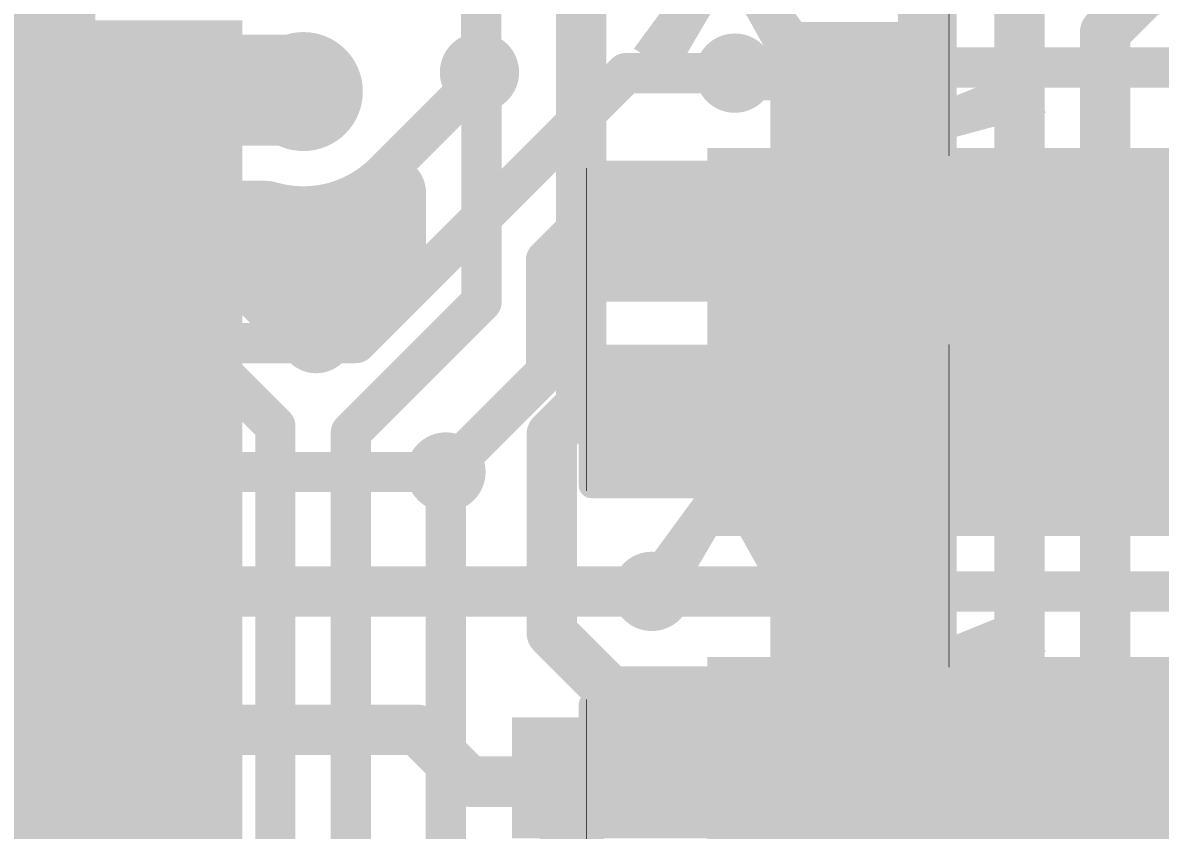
# Model space of a CAD drawing. Header units: millimetres. Extents: x -0.27 to 3.22, y -0.27 to 1.91.
# Drawn here: x 1.0421 to 1.2679, y 0.5086 to 0.6689 of the extents above; entities that cross this region are included whole.
import ezdxf

# ---------------------------------------------------------------- set-up
doc = ezdxf.new("R2010")
doc.units = ezdxf.units.MM
doc.header["$MEASUREMENT"] = 0
for name, color, linetype in [('BottomLayer', 5, 'Continuous'), ('BottomOverlay', 54, 'Continuous'), ('BottomPaste', 16, 'Continuous'), ('BottomSolder', 6, 'Continuous'), ('TopLayer', 1, 'Continuous'), ('TopOverlay', 2, 'Continuous'), ('TopPaste', 8, 'Continuous'), ('TopSolder', 216, 'Continuous'), ('ViaHoleLayer', 16, 'Continuous')]:
    doc.layers.add(name, color=color, linetype=linetype)
doc.styles.add('Arial', font='', dxfattribs={"height": 0.2})
doc.styles.get('Arial').set_extended_font_data('Arial')

# ---------------------------------------------------------------- blocks, each defined once
blk = doc.blocks.new('24_TSSOP_17')
at = {"layer": 'TopLayer'}
for points in [[(0.08465, 0.07283), (0.1437, 0.07283), (0.1437, 0.05512), (0.08465, 0.05512)], [(0.08465, 0.04724), (0.1437, 0.04724), (0.1437, 0.02953), (0.08465, 0.02953)], [(0.08465, 0.02165), (0.1437, 0.02165), (0.1437, 0.00394), (0.08465, 0.00394)], [(0.08465, -0.00394), (0.1437, -0.00394), (0.1437, -0.02165), (0.08465, -0.02165)], [(0.08465, -0.02953), (0.1437, -0.02953), (0.1437, -0.04724), (0.08465, -0.04724)], [(0.08465, -0.05512), (0.1437, -0.05512), (0.1437, -0.07283), (0.08465, -0.07283)], [(0.08465, -0.08071), (0.1437, -0.08071), (0.1437, -0.09843), (0.08465, -0.09843)]]:
    blk.add_hatch(color=1, dxfattribs=at).paths.add_polyline_path(points)
at = {"layer": 'TopPaste'}
for points in [[(0.08465, 0.07283), (0.1437, 0.07283), (0.1437, 0.05512), (0.08465, 0.05512)], [(0.08465, 0.04724), (0.1437, 0.04724), (0.1437, 0.02953), (0.08465, 0.02953)], [(0.08465, 0.02165), (0.1437, 0.02165), (0.1437, 0.00394), (0.08465, 0.00394)], [(0.08465, -0.00394), (0.1437, -0.00394), (0.1437, -0.02165), (0.08465, -0.02165)], [(0.08465, -0.02953), (0.1437, -0.02953), (0.1437, -0.04724), (0.08465, -0.04724)], [(0.08465, -0.05512), (0.1437, -0.05512), (0.1437, -0.07283), (0.08465, -0.07283)], [(0.08465, -0.08071), (0.1437, -0.08071), (0.1437, -0.09843), (0.08465, -0.09843)]]:
    blk.add_hatch(color=8, dxfattribs=at).paths.add_polyline_path(points)
at = {"layer": 'TopSolder'}
for points in [[(0.08065, 0.07683), (0.1477, 0.07683), (0.1477, 0.05112), (0.08065, 0.05112)], [(0.08065, 0.05124), (0.1477, 0.05124), (0.1477, 0.02553), (0.08065, 0.02553)], [(0.08065, 0.02565), (0.1477, 0.02565), (0.1477, -0.00006), (0.08065, -0.00006)], [(0.08065, 0.00006), (0.1477, 0.00006), (0.1477, -0.02565), (0.08065, -0.02565)], [(0.08065, -0.02553), (0.1477, -0.02553), (0.1477, -0.05124), (0.08065, -0.05124)], [(0.08065, -0.05112), (0.1477, -0.05112), (0.1477, -0.07683), (0.08065, -0.07683)], [(0.08065, -0.07671), (0.1477, -0.07671), (0.1477, -0.10243), (0.08065, -0.10243)]]:
    blk.add_hatch(color=216, dxfattribs=at).paths.add_polyline_path(points)
blk = doc.blocks.new('R__0402_83')
at = {"layer": 'TopLayer'}
for points in [[(-0.0275, -0.0125), (-0.0275, 0.0125), (-0.0095, 0.0125), (-0.0095, -0.0125)], [(0.0095, -0.0125), (0.0095, 0.0125), (0.0275, 0.0125), (0.0275, -0.0125)]]:
    blk.add_hatch(color=1, dxfattribs=at).paths.add_polyline_path(points)
at = {"layer": 'TopPaste'}
for points in [[(-0.0275, -0.0125), (-0.0275, 0.0125), (-0.0095, 0.0125), (-0.0095, -0.0125)], [(0.0095, -0.0125), (0.0095, 0.0125), (0.0275, 0.0125), (0.0275, -0.0125)]]:
    blk.add_hatch(color=8, dxfattribs=at).paths.add_polyline_path(points)
at = {"layer": 'TopSolder'}
for points in [[(-0.0315, -0.0165), (-0.0315, 0.0165), (-0.0055, 0.0165), (-0.0055, -0.0165)], [(0.0055, -0.0165), (0.0055, 0.0165), (0.0315, 0.0165), (0.0315, -0.0165)]]:
    blk.add_hatch(color=216, dxfattribs=at).paths.add_polyline_path(points)
at = {"layer": 'TopOverlay'}
for points, const_width in [([(-0.031, 0.016), (0.031, 0.016)], 0.005), ([(-0.031, 0.016), (-0.031, -0.016)], 0.005), ([(0.031, 0.016), (0.031, -0.016)], 0.005), ([(-0.031, -0.016), (0.031, -0.016)], 0.005), ([(-0.032, -0.017), (0.032, -0.017)], 0.000127)]:
    blk.add_lwpolyline(points, dxfattribs=dict(at, const_width=const_width))
for points, const_width in [([(-0.03225, 0.016, 1), (-0.02975, 0.016, 1)], 0.0025), ([(-0.03225, 0.016, 1), (-0.02975, 0.016, 1)], 0.0025), ([(0.02975, 0.016, 1), (0.03225, 0.016, 1)], 0.0025), ([(0.02975, 0.016, 1), (0.03225, 0.016, 1)], 0.0025), ([(-0.03225, -0.016, 1), (-0.02975, -0.016, 1)], 0.0025), ([(-0.03225, -0.016, 1), (-0.02975, -0.016, 1)], 0.0025), ([(0.02975, -0.016, 1), (0.03225, -0.016, 1)], 0.0025), ([(0.02975, -0.016, 1), (0.03225, -0.016, 1)], 0.0025), ([(-0.03203, -0.017, 1), (-0.03197, -0.017, 1)], 0.0000635), ([(0.03197, -0.017, 1), (0.03203, -0.017, 1)], 0.0000635)]:
    blk.add_lwpolyline(points, format="xyb", close=True, dxfattribs=dict(at, const_width=const_width))
blk = doc.blocks.new('R__0402_84')
at = {"layer": 'TopLayer'}
for points in [[(-0.0275, -0.0125), (-0.0275, 0.0125), (-0.0095, 0.0125), (-0.0095, -0.0125)], [(0.0095, -0.0125), (0.0095, 0.0125), (0.0275, 0.0125), (0.0275, -0.0125)]]:
    blk.add_hatch(color=1, dxfattribs=at).paths.add_polyline_path(points)
at = {"layer": 'TopPaste'}
for points in [[(-0.0275, -0.0125), (-0.0275, 0.0125), (-0.0095, 0.0125), (-0.0095, -0.0125)], [(0.0095, -0.0125), (0.0095, 0.0125), (0.0275, 0.0125), (0.0275, -0.0125)]]:
    blk.add_hatch(color=8, dxfattribs=at).paths.add_polyline_path(points)
at = {"layer": 'TopSolder'}
for points in [[(-0.0315, -0.0165), (-0.0315, 0.0165), (-0.0055, 0.0165), (-0.0055, -0.0165)], [(0.0055, -0.0165), (0.0055, 0.0165), (0.0315, 0.0165), (0.0315, -0.0165)]]:
    blk.add_hatch(color=216, dxfattribs=at).paths.add_polyline_path(points)
at = {"layer": 'TopOverlay'}
for points, const_width in [([(0.031, 0.016), (-0.031, 0.016)], 0.005), ([(-0.031, -0.016), (-0.031, 0.016)], 0.005), ([(0.031, -0.016), (0.031, 0.016)], 0.005), ([(0.031, -0.016), (-0.031, -0.016)], 0.005), ([(0.032, -0.017), (-0.032, -0.017)], 0.000127)]:
    blk.add_lwpolyline(points, dxfattribs=dict(at, const_width=const_width))
for points, const_width in [([(-0.03225, 0.016, 1), (-0.02975, 0.016, 1)], 0.0025), ([(-0.03225, 0.016, 1), (-0.02975, 0.016, 1)], 0.0025), ([(0.02975, 0.016, 1), (0.03225, 0.016, 1)], 0.0025), ([(0.02975, 0.016, 1), (0.03225, 0.016, 1)], 0.0025), ([(-0.03225, -0.016, 1), (-0.02975, -0.016, 1)], 0.0025), ([(-0.03225, -0.016, 1), (-0.02975, -0.016, 1)], 0.0025), ([(0.02975, -0.016, 1), (0.03225, -0.016, 1)], 0.0025), ([(0.02975, -0.016, 1), (0.03225, -0.016, 1)], 0.0025), ([(-0.03203, -0.017, 1), (-0.03197, -0.017, 1)], 0.0000635), ([(0.03197, -0.017, 1), (0.03203, -0.017, 1)], 0.0000635)]:
    blk.add_lwpolyline(points, format="xyb", close=True, dxfattribs=dict(at, const_width=const_width))
blk = doc.blocks.new('R__0402_85')
at = {"layer": 'TopLayer'}
for points in [[(-0.0275, -0.0125), (-0.0275, 0.0125), (-0.0095, 0.0125), (-0.0095, -0.0125)], [(0.0095, -0.0125), (0.0095, 0.0125), (0.0275, 0.0125), (0.0275, -0.0125)]]:
    blk.add_hatch(color=1, dxfattribs=at).paths.add_polyline_path(points)
at = {"layer": 'TopPaste'}
for points in [[(-0.0275, -0.0125), (-0.0275, 0.0125), (-0.0095, 0.0125), (-0.0095, -0.0125)], [(0.0095, -0.0125), (0.0095, 0.0125), (0.0275, 0.0125), (0.0275, -0.0125)]]:
    blk.add_hatch(color=8, dxfattribs=at).paths.add_polyline_path(points)
at = {"layer": 'TopSolder'}
for points in [[(-0.0315, -0.0165), (-0.0315, 0.0165), (-0.0055, 0.0165), (-0.0055, -0.0165)], [(0.0055, -0.0165), (0.0055, 0.0165), (0.0315, 0.0165), (0.0315, -0.0165)]]:
    blk.add_hatch(color=216, dxfattribs=at).paths.add_polyline_path(points)
at = {"layer": 'TopOverlay'}
for points, const_width in [([(-0.031, 0.016), (0.031, 0.016)], 0.005), ([(-0.031, 0.016), (-0.031, -0.016)], 0.005), ([(0.031, 0.016), (0.031, -0.016)], 0.005), ([(-0.031, -0.016), (0.031, -0.016)], 0.005), ([(-0.032, -0.017), (0.032, -0.017)], 0.000127)]:
    blk.add_lwpolyline(points, dxfattribs=dict(at, const_width=const_width))
for points, const_width in [([(-0.03225, 0.016, 1), (-0.02975, 0.016, 1)], 0.0025), ([(-0.03225, 0.016, 1), (-0.02975, 0.016, 1)], 0.0025), ([(0.02975, 0.016, 1), (0.03225, 0.016, 1)], 0.0025), ([(0.02975, 0.016, 1), (0.03225, 0.016, 1)], 0.0025), ([(-0.03225, -0.016, 1), (-0.02975, -0.016, 1)], 0.0025), ([(-0.03225, -0.016, 1), (-0.02975, -0.016, 1)], 0.0025), ([(0.02975, -0.016, 1), (0.03225, -0.016, 1)], 0.0025), ([(0.02975, -0.016, 1), (0.03225, -0.016, 1)], 0.0025), ([(-0.03203, -0.017, 1), (-0.03197, -0.017, 1)], 0.0000635), ([(0.03197, -0.017, 1), (0.03203, -0.017, 1)], 0.0000635)]:
    blk.add_lwpolyline(points, format="xyb", close=True, dxfattribs=dict(at, const_width=const_width))
blk = doc.blocks.new('R__0402_86')
at = {"layer": 'TopLayer'}
for points in [[(-0.0275, -0.0125), (-0.0275, 0.0125), (-0.0095, 0.0125), (-0.0095, -0.0125)], [(0.0095, -0.0125), (0.0095, 0.0125), (0.0275, 0.0125), (0.0275, -0.0125)]]:
    blk.add_hatch(color=1, dxfattribs=at).paths.add_polyline_path(points)
at = {"layer": 'TopPaste'}
for points in [[(-0.0275, -0.0125), (-0.0275, 0.0125), (-0.0095, 0.0125), (-0.0095, -0.0125)], [(0.0095, -0.0125), (0.0095, 0.0125), (0.0275, 0.0125), (0.0275, -0.0125)]]:
    blk.add_hatch(color=8, dxfattribs=at).paths.add_polyline_path(points)
at = {"layer": 'TopSolder'}
for points in [[(-0.0315, -0.0165), (-0.0315, 0.0165), (-0.0055, 0.0165), (-0.0055, -0.0165)], [(0.0055, -0.0165), (0.0055, 0.0165), (0.0315, 0.0165), (0.0315, -0.0165)]]:
    blk.add_hatch(color=216, dxfattribs=at).paths.add_polyline_path(points)
at = {"layer": 'TopOverlay'}
for points, const_width in [([(0.031, 0.016), (-0.031, 0.016)], 0.005), ([(-0.031, -0.016), (-0.031, 0.016)], 0.005), ([(0.031, -0.016), (0.031, 0.016)], 0.005), ([(0.031, -0.016), (-0.031, -0.016)], 0.005), ([(0.032, -0.017), (-0.032, -0.017)], 0.000127)]:
    blk.add_lwpolyline(points, dxfattribs=dict(at, const_width=const_width))
for points, const_width in [([(-0.03225, 0.016, 1), (-0.02975, 0.016, 1)], 0.0025), ([(-0.03225, 0.016, 1), (-0.02975, 0.016, 1)], 0.0025), ([(0.02975, 0.016, 1), (0.03225, 0.016, 1)], 0.0025), ([(0.02975, 0.016, 1), (0.03225, 0.016, 1)], 0.0025), ([(-0.03225, -0.016, 1), (-0.02975, -0.016, 1)], 0.0025), ([(-0.03225, -0.016, 1), (-0.02975, -0.016, 1)], 0.0025), ([(0.02975, -0.016, 1), (0.03225, -0.016, 1)], 0.0025), ([(0.02975, -0.016, 1), (0.03225, -0.016, 1)], 0.0025), ([(-0.03203, -0.017, 1), (-0.03197, -0.017, 1)], 0.0000635), ([(0.03197, -0.017, 1), (0.03203, -0.017, 1)], 0.0000635)]:
    blk.add_lwpolyline(points, format="xyb", close=True, dxfattribs=dict(at, const_width=const_width))
blk = doc.blocks.new('R__0603_B_141')
at = {"layer": 'BottomLayer'}
for points in [[(-0.045, -0.0175), (-0.045, 0.0175), (-0.015, 0.0175), (-0.015, -0.0175)], [(0.015, -0.0175), (0.015, 0.0175), (0.045, 0.0175), (0.045, -0.0175)]]:
    blk.add_hatch(color=5, dxfattribs=at).paths.add_polyline_path(points)
at = {"layer": 'BottomPaste'}
for points in [[(-0.045, -0.0175), (-0.045, 0.0175), (-0.015, 0.0175), (-0.015, -0.0175)], [(0.015, -0.0175), (0.015, 0.0175), (0.045, 0.0175), (0.045, -0.0175)]]:
    blk.add_hatch(color=16, dxfattribs=at).paths.add_polyline_path(points)
at = {"layer": 'BottomSolder'}
for points in [[(-0.049, -0.0215), (-0.049, 0.0215), (-0.011, 0.0215), (-0.011, -0.0215)], [(0.011, -0.0215), (0.011, 0.0215), (0.049, 0.0215), (0.049, -0.0215)]]:
    blk.add_hatch(color=6, dxfattribs=at).paths.add_polyline_path(points)
at = {"layer": 'BottomOverlay', "const_width": 0.005}
for points in [[(-0.049, 0.021), (0.049, 0.021)], [(-0.049, 0.021), (-0.049, -0.021)], [(0.049, 0.021), (0.049, -0.021)], [(-0.049, -0.021), (0.049, -0.021)]]:
    blk.add_lwpolyline(points, dxfattribs=at)
at = {"layer": 'BottomOverlay', "const_width": 0.0025}
for points in [[(-0.05025, 0.021, 1), (-0.04775, 0.021, 1)], [(-0.05025, 0.021, 1), (-0.04775, 0.021, 1)], [(0.04775, 0.021, 1), (0.05025, 0.021, 1)], [(0.04775, 0.021, 1), (0.05025, 0.021, 1)], [(-0.05025, -0.021, 1), (-0.04775, -0.021, 1)], [(-0.05025, -0.021, 1), (-0.04775, -0.021, 1)], [(0.04775, -0.021, 1), (0.05025, -0.021, 1)], [(0.04775, -0.021, 1), (0.05025, -0.021, 1)]]:
    blk.add_lwpolyline(points, format="xyb", close=True, dxfattribs=at)

msp = doc.modelspace()

# ---------------------------------------------------------------- hatches: boundary and pattern name
at = {"layer": 'BottomLayer'}
h = msp.add_hatch(color=5, dxfattribs=at)
edge = h.paths.add_edge_path()
edge.add_arc((1.09782, 0.65521), 0.01181, 0, 360)
h = msp.add_hatch(color=5, dxfattribs=at)
edge = h.paths.add_edge_path()
edge.add_arc((1.13278, 0.65902), 0.00787, 0, 360)
h = msp.add_hatch(color=5, dxfattribs=at)
edge = h.paths.add_edge_path()
edge.add_arc((1.18348, 0.65887), 0.00787, 0, 360)
for points in [[(1.178, 0.567), (1.353, 0.567), (1.353, 0.644), (1.178, 0.644)], [(1.178, 0.472), (1.353, 0.472), (1.353, 0.543), (1.178, 0.543)]]:
    msp.add_hatch(color=5, dxfattribs=at).paths.add_polyline_path(points)
h = msp.add_hatch(color=5, dxfattribs=at)
edge = h.paths.add_edge_path()
edge.add_arc((1.189, 0.591), 0.01181, 0, 360)
h = msp.add_hatch(color=5, dxfattribs=at)
edge = h.paths.add_edge_path()
edge.add_arc((1.12613, 0.5797), 0.00787, 0, 360)
h = msp.add_hatch(color=5, dxfattribs=at)
edge = h.paths.add_edge_path()
edge.add_arc((1.167, 0.556), 0.00787, 0, 360)
h = msp.add_hatch(color=5, dxfattribs=at)
edge = h.paths.add_edge_path()
edge.add_arc((1.14875, 0.51713), 0.00787, 0, 360)
at = {"layer": 'TopLayer'}
h = msp.add_hatch(color=1, dxfattribs=at)
edge = h.paths.add_edge_path()
edge.add_arc((1.09782, 0.65521), 0.01181, 0, 360)
h = msp.add_hatch(color=1, dxfattribs=at)
edge = h.paths.add_edge_path()
edge.add_arc((1.13278, 0.65902), 0.00787, 0, 360)
h = msp.add_hatch(color=1, dxfattribs=at)
edge = h.paths.add_edge_path()
edge.add_arc((1.18348, 0.65887), 0.00787, 0, 360)
for points in [[(1.158, 0.577), (1.227, 0.577), (1.227, 0.605), (1.158, 0.605)], [(1.13921, 0.507), (1.187, 0.507), (1.187, 0.531), (1.13921, 0.531)]]:
    msp.add_hatch(color=1, dxfattribs=at).paths.add_polyline_path(points)
h = msp.add_hatch(color=1, dxfattribs=at)
edge = h.paths.add_edge_path()
edge.add_arc((1.189, 0.591), 0.01181, 0, 360)
h = msp.add_hatch(color=1, dxfattribs=at)
edge = h.paths.add_edge_path()
edge.add_arc((1.12613, 0.5797), 0.00787, 0, 360)
h = msp.add_hatch(color=1, dxfattribs=at)
edge = h.paths.add_edge_path()
edge.add_arc((1.167, 0.556), 0.00787, 0, 360)
h = msp.add_hatch(color=1, dxfattribs=at)
edge = h.paths.add_edge_path()
edge.add_arc((1.14875, 0.51713), 0.00787, 0, 360)
at = {"layer": 'ViaHoleLayer'}
h = msp.add_hatch(color=16, dxfattribs=at)
edge = h.paths.add_edge_path()
edge.add_arc((1.13278, 0.65902), 0.00394, 0, 360)
h = msp.add_hatch(color=16, dxfattribs=at)
edge = h.paths.add_edge_path()
edge.add_arc((1.18348, 0.65887), 0.00394, 0, 360)
h = msp.add_hatch(color=16, dxfattribs=at)
edge = h.paths.add_edge_path()
edge.add_arc((1.09782, 0.65521), 0.00591, 0, 360)
h = msp.add_hatch(color=16, dxfattribs=at)
edge = h.paths.add_edge_path()
edge.add_arc((1.189, 0.591), 0.00591, 0, 360)
h = msp.add_hatch(color=16, dxfattribs=at)
edge = h.paths.add_edge_path()
edge.add_arc((1.12613, 0.5797), 0.00394, 0, 360)
h = msp.add_hatch(color=16, dxfattribs=at)
edge = h.paths.add_edge_path()
edge.add_arc((1.167, 0.556), 0.00394, 0, 360)
h = msp.add_hatch(color=16, dxfattribs=at)
edge = h.paths.add_edge_path()
edge.add_arc((1.14875, 0.51713), 0.00394, 0, 360)

# ---------------------------------------------------------------- linework, layer by layer
at = {"layer": 'BottomLayer'}
for points, const_width in [([(1.153, 0.593), (1.153, 0.7015)], 0.01), ([(1.033, 0.6555), (1.0975, 0.6555)], 0.022), ([(1.0975, 0.6555), (1.09779, 0.65521)], 0.022), ([(1.09779, 0.65521), (1.09782, 0.65521)], 0.022), ([(1.18348, 0.65887), (1.18461, 0.66)], 0.008), ([(1.18461, 0.66), (1.414, 0.66)], 0.008), ([(1.13278, 0.65902), (1.13319, 0.65861)], 0.008), ([(1.13319, 0.61347), (1.13319, 0.65861)], 0.008), ([(1.11469, 0.62113), (1.11469, 0.63503)], 0.015), ([(1.09454, 0.61262), (1.11469, 0.63277)], 0.015), ([(1.065, 0.63), (1.09029, 0.63)], 0.015), ([(1.065, 0.626), (1.065, 0.63)], 0.015), ([(1.065, 0.62977), (1.07286, 0.62191)], 0.015), ([(1.07554, 0.62191), (1.08364, 0.63)], 0.015), ([(1.09385, 0.6292), (1.10831, 0.61474)], 0.015), ([(1.001, 0.626), (1.065, 0.626)], 0.015), ([(1.04048, 0.626), (1.04457, 0.62191)], 0.015), ([(1.04726, 0.62191), (1.05135, 0.626)], 0.015), ([(0.89658, 0.62191), (1.07759, 0.62191)], 0.015), ([(1.10036, 0.6068), (1.11469, 0.62113)], 0.015), ([(1.09067, 0.61649), (1.10036, 0.6068)], 0.015), ([(1.10725, 0.58752), (1.13319, 0.61347)], 0.008), ([(0.884, 0.60341), (1.07759, 0.60341)], 0.008), ([(1.07759, 0.60341), (1.09225, 0.58875)], 0.008), ([(1.14713, 0.58713), (1.153, 0.593)], 0.01), ([(1.153, 0.593), (1.187, 0.593)], 0.01), ([(1.187, 0.593), (1.189, 0.591)], 0.01), ([(1.09225, 0.41053), (1.09225, 0.58875)], 0.008), ([(1.14713, 0.54777), (1.14713, 0.58713)], 0.01), ([(1.10725, 0.41675), (1.10725, 0.58752)], 0.008), ([(1.12613, 0.41909), (1.12613, 0.5797)], 0.008), ([(1.167, 0.556), (1.367, 0.556)], 0.008), ([(1.14713, 0.54777), (1.15877, 0.53613)], 0.01), ([(1.15877, 0.53613), (1.18613, 0.53613)], 0.01), ([(1.14875, 0.41768), (1.14875, 0.51713)], 0.008)]:
    msp.add_lwpolyline(points, dxfattribs=dict(at, const_width=const_width))
for points, const_width in [([(1.0275, 0.6555, 1), (1.0385, 0.6555, 1)], 0.011), ([(1.092, 0.6555, 1), (1.103, 0.6555, 1)], 0.011), ([(1.092, 0.6555, 1), (1.103, 0.6555, 1)], 0.011), ([(1.09229, 0.65521, 1), (1.10329, 0.65521, 1)], 0.011), ([(1.09229, 0.65521, 1), (1.10329, 0.65521, 1)], 0.011), ([(1.09232, 0.65521, 1), (1.10332, 0.65521, 1)], 0.011), ([(1.18261, 0.66, 1), (1.18661, 0.66, 1)], 0.004), ([(1.18261, 0.66, 1), (1.18661, 0.66, 1)], 0.004), ([(1.13078, 0.65902, 1), (1.13478, 0.65902, 1)], 0.004), ([(1.13119, 0.65861, 1), (1.13519, 0.65861, 1)], 0.004), ([(1.13119, 0.65861, 1), (1.13519, 0.65861, 1)], 0.004), ([(1.18148, 0.65887, 1), (1.18548, 0.65887, 1)], 0.004), ([(1.11094, 0.63503, 1), (1.11844, 0.63503, 1)], 0.0075), ([(1.11094, 0.63503, 1), (1.11844, 0.63503, 1)], 0.0075), ([(1.11094, 0.63277, 1), (1.11844, 0.63277, 1)], 0.0075), ([(1.06125, 0.63, 1), (1.06875, 0.63, 1)], 0.0075), ([(1.06125, 0.63, 1), (1.06875, 0.63, 1)], 0.0075), ([(1.06125, 0.62977, 1), (1.06875, 0.62977, 1)], 0.0075), ([(1.07989, 0.63, 1), (1.08739, 0.63, 1)], 0.0075), ([(1.08654, 0.63, 1), (1.09404, 0.63, 1)], 0.0075), ([(1.08654, 0.63, 1), (1.09404, 0.63, 1)], 0.0075), ([(1.0901, 0.6292, 1), (1.0976, 0.6292, 1)], 0.0075), ([(1.03673, 0.626, 1), (1.04423, 0.626, 1)], 0.0075), ([(1.0476, 0.626, 1), (1.0551, 0.626, 1)], 0.0075), ([(1.06125, 0.626, 1), (1.06875, 0.626, 1)], 0.0075), ([(1.06125, 0.626, 1), (1.06875, 0.626, 1)], 0.0075), ([(1.04082, 0.62191, 1), (1.04832, 0.62191, 1)], 0.0075), ([(1.04351, 0.62191, 1), (1.05101, 0.62191, 1)], 0.0075), ([(1.06911, 0.62191, 1), (1.07661, 0.62191, 1)], 0.0075), ([(1.07179, 0.62191, 1), (1.07929, 0.62191, 1)], 0.0075), ([(1.07384, 0.62191, 1), (1.08134, 0.62191, 1)], 0.0075), ([(1.07384, 0.62191, 1), (1.08134, 0.62191, 1)], 0.0075), ([(1.07384, 0.62191, 1), (1.08134, 0.62191, 1)], 0.0075), ([(1.11094, 0.62113, 1), (1.11844, 0.62113, 1)], 0.0075), ([(1.11094, 0.62113, 1), (1.11844, 0.62113, 1)], 0.0075), ([(1.08692, 0.61649, 1), (1.09442, 0.61649, 1)], 0.0075), ([(1.08692, 0.61649, 1), (1.09442, 0.61649, 1)], 0.0075), ([(1.08692, 0.61649, 1), (1.09442, 0.61649, 1)], 0.0075), ([(1.10456, 0.61474, 1), (1.11206, 0.61474, 1)], 0.0075), ([(1.09079, 0.61262, 1), (1.09829, 0.61262, 1)], 0.0075), ([(1.13119, 0.61347, 1), (1.13519, 0.61347, 1)], 0.004), ([(1.13119, 0.61347, 1), (1.13519, 0.61347, 1)], 0.004), ([(1.09661, 0.6068, 1), (1.10411, 0.6068, 1)], 0.0075), ([(1.09661, 0.6068, 1), (1.10411, 0.6068, 1)], 0.0075), ([(1.07559, 0.60341, 1), (1.07959, 0.60341, 1)], 0.004), ([(1.07559, 0.60341, 1), (1.07959, 0.60341, 1)], 0.004), ([(1.1505, 0.593, 1), (1.1555, 0.593, 1)], 0.005), ([(1.1505, 0.593, 1), (1.1555, 0.593, 1)], 0.005), ([(1.1505, 0.593, 1), (1.1555, 0.593, 1)], 0.005), ([(1.1845, 0.593, 1), (1.1895, 0.593, 1)], 0.005), ([(1.1845, 0.593, 1), (1.1895, 0.593, 1)], 0.005), ([(1.1865, 0.591, 1), (1.1915, 0.591, 1)], 0.005), ([(1.09025, 0.58875, 1), (1.09425, 0.58875, 1)], 0.004), ([(1.09025, 0.58875, 1), (1.09425, 0.58875, 1)], 0.004), ([(1.14463, 0.58713, 1), (1.14963, 0.58713, 1)], 0.005), ([(1.14463, 0.58713, 1), (1.14963, 0.58713, 1)], 0.005), ([(1.10525, 0.58752, 1), (1.10925, 0.58752, 1)], 0.004), ([(1.10525, 0.58752, 1), (1.10925, 0.58752, 1)], 0.004), ([(1.12413, 0.5797, 1), (1.12813, 0.5797, 1)], 0.004), ([(1.165, 0.556, 1), (1.169, 0.556, 1)], 0.004), ([(1.14463, 0.54777, 1), (1.14963, 0.54777, 1)], 0.005), ([(1.14463, 0.54777, 1), (1.14963, 0.54777, 1)], 0.005), ([(1.15627, 0.53613, 1), (1.16127, 0.53613, 1)], 0.005), ([(1.15627, 0.53613, 1), (1.16127, 0.53613, 1)], 0.005), ([(1.18363, 0.53613, 1), (1.18863, 0.53613, 1)], 0.005), ([(1.14675, 0.51713, 1), (1.15075, 0.51713, 1)], 0.004)]:
    msp.add_lwpolyline(points, format="xyb", close=True, dxfattribs=dict(at, const_width=const_width))
at = {"layer": 'BottomLayer', "const_width": 0.015}
for points in [[(1.11469, 0.63503, -0.251777), (1.09029, 0.63)], [(1.07759, 0.62191, -0.198912), (1.09067, 0.61649)], [(1.07759, 0.62191, -0.198912), (1.09067, 0.61649)]]:
    msp.add_lwpolyline(points, format="xyb", dxfattribs=at)
at = {"layer": 'TopLayer'}
for points, const_width in [([(1.24, 0.37392), (1.24, 0.758)], 0.01), ([(1.13313, 0.66002), (1.13313, 0.71928)], 0.008), ([(1.257, 0.667), (1.2705, 0.6805)], 0.01), ([(1.257, 0.38096), (1.257, 0.667)], 0.01), ([(1.13313, 0.66002), (1.13345, 0.6597)], 0.008), ([(1.10827, 0.6053), (1.16185, 0.65887)], 0.008), ([(1.11286, 0.638), (1.13278, 0.65791)], 0.008), ([(1.13278, 0.65791), (1.13278, 0.65902)], 0.008), ([(1.16185, 0.65887), (1.18348, 0.65887)], 0.008), ([(1.18348, 0.65887), (1.18492, 0.65744)], 0.008), ([(1.05217, 0.65648), (1.05291, 0.65574)], 0.008), ([(1.05291, 0.65574), (1.09726, 0.65574)], 0.008), ([(1.09726, 0.65574), (1.09779, 0.65521)], 0.008), ([(1.18492, 0.65744), (1.20294, 0.65744)], 0.008), ([(1.09779, 0.65521), (1.09782, 0.65521)], 0.008), ([(1.10567, 0.63089), (1.11279, 0.638)], 0.008), ([(1.11279, 0.638), (1.11286, 0.638)], 0.008), ([(1.05217, 0.63089), (1.10567, 0.63089)], 0.008), ([(1.146, 0.62181), (1.15069, 0.6265)], 0.008), ([(1.15069, 0.6265), (1.171, 0.6265)], 0.008), ([(1.146, 0.59958), (1.146, 0.62181)], 0.008), ([(1.07217, 0.6053), (1.10827, 0.6053)], 0.008), ([(1.12613, 0.5797), (1.146, 0.59958)], 0.008), ([(1.05217, 0.5797), (1.12613, 0.5797)], 0.008), ([(1.05417, 0.55411), (1.05606, 0.556)], 0.01), ([(1.05606, 0.556), (1.167, 0.556)], 0.01), ([(1.167, 0.556), (1.20673, 0.556)], 0.01), ([(1.20673, 0.556), (1.20861, 0.55411)], 0.01), ([(1.20861, 0.55411), (1.209, 0.5545)], 0.01), ([(1.05217, 0.52852), (1.12048, 0.52852)], 0.01), ([(1.12048, 0.52852), (1.13077, 0.51823)], 0.01), ([(1.14875, 0.521), (1.171, 0.521)], 0.01), ([(1.13077, 0.51823), (1.14765, 0.51823)], 0.01), ([(1.14765, 0.51823), (1.14875, 0.51713)], 0.01)]:
    msp.add_lwpolyline(points, dxfattribs=dict(at, const_width=const_width))
for points, const_width in [([(1.2545, 0.667, 1), (1.2595, 0.667, 1)], 0.005), ([(1.2545, 0.667, 1), (1.2595, 0.667, 1)], 0.005), ([(1.13113, 0.66002, 1), (1.13513, 0.66002, 1)], 0.004), ([(1.13113, 0.66002, 1), (1.13513, 0.66002, 1)], 0.004), ([(1.13078, 0.65902, 1), (1.13478, 0.65902, 1)], 0.004), ([(1.13078, 0.65791, 1), (1.13478, 0.65791, 1)], 0.004), ([(1.13078, 0.65791, 1), (1.13478, 0.65791, 1)], 0.004), ([(1.13145, 0.6597, 1), (1.13545, 0.6597, 1)], 0.004), ([(1.15985, 0.65887, 1), (1.16385, 0.65887, 1)], 0.004), ([(1.15985, 0.65887, 1), (1.16385, 0.65887, 1)], 0.004), ([(1.18148, 0.65887, 1), (1.18548, 0.65887, 1)], 0.004), ([(1.18148, 0.65887, 1), (1.18548, 0.65887, 1)], 0.004), ([(1.05017, 0.65648, 1), (1.05417, 0.65648, 1)], 0.004), ([(1.05091, 0.65574, 1), (1.05491, 0.65574, 1)], 0.004), ([(1.05091, 0.65574, 1), (1.05491, 0.65574, 1)], 0.004), ([(1.09526, 0.65574, 1), (1.09926, 0.65574, 1)], 0.004), ([(1.09526, 0.65574, 1), (1.09926, 0.65574, 1)], 0.004), ([(1.18292, 0.65744, 1), (1.18692, 0.65744, 1)], 0.004), ([(1.18292, 0.65744, 1), (1.18692, 0.65744, 1)], 0.004), ([(1.20094, 0.65744, 1), (1.20494, 0.65744, 1)], 0.004), ([(1.09579, 0.65521, 1), (1.09979, 0.65521, 1)], 0.004), ([(1.09579, 0.65521, 1), (1.09979, 0.65521, 1)], 0.004), ([(1.09582, 0.65521, 1), (1.09982, 0.65521, 1)], 0.004), ([(1.11079, 0.638, 1), (1.11479, 0.638, 1)], 0.004), ([(1.11079, 0.638, 1), (1.11479, 0.638, 1)], 0.004), ([(1.11086, 0.638, 1), (1.11486, 0.638, 1)], 0.004), ([(1.11086, 0.638, 1), (1.11486, 0.638, 1)], 0.004), ([(1.05017, 0.63089, 1), (1.05417, 0.63089, 1)], 0.004), ([(1.10367, 0.63089, 1), (1.10767, 0.63089, 1)], 0.004), ([(1.10367, 0.63089, 1), (1.10767, 0.63089, 1)], 0.004), ([(1.14869, 0.6265, 1), (1.15269, 0.6265, 1)], 0.004), ([(1.14869, 0.6265, 1), (1.15269, 0.6265, 1)], 0.004), ([(1.169, 0.6265, 1), (1.173, 0.6265, 1)], 0.004), ([(1.144, 0.62181, 1), (1.148, 0.62181, 1)], 0.004), ([(1.144, 0.62181, 1), (1.148, 0.62181, 1)], 0.004), ([(1.07017, 0.6053, 1), (1.07417, 0.6053, 1)], 0.004), ([(1.10627, 0.6053, 1), (1.11027, 0.6053, 1)], 0.004), ([(1.10627, 0.6053, 1), (1.11027, 0.6053, 1)], 0.004), ([(1.144, 0.59958, 1), (1.148, 0.59958, 1)], 0.004), ([(1.144, 0.59958, 1), (1.148, 0.59958, 1)], 0.004), ([(1.05017, 0.5797, 1), (1.05417, 0.5797, 1)], 0.004), ([(1.12413, 0.5797, 1), (1.12813, 0.5797, 1)], 0.004), ([(1.12413, 0.5797, 1), (1.12813, 0.5797, 1)], 0.004), ([(1.05356, 0.556, 1), (1.05856, 0.556, 1)], 0.005), ([(1.05356, 0.556, 1), (1.05856, 0.556, 1)], 0.005), ([(1.1645, 0.556, 1), (1.1695, 0.556, 1)], 0.005), ([(1.1645, 0.556, 1), (1.1695, 0.556, 1)], 0.005), ([(1.20423, 0.556, 1), (1.20923, 0.556, 1)], 0.005), ([(1.20423, 0.556, 1), (1.20923, 0.556, 1)], 0.005), ([(1.05167, 0.55411, 1), (1.05667, 0.55411, 1)], 0.005), ([(1.20611, 0.55411, 1), (1.21111, 0.55411, 1)], 0.005), ([(1.20611, 0.55411, 1), (1.21111, 0.55411, 1)], 0.005), ([(1.2065, 0.5545, 1), (1.2115, 0.5545, 1)], 0.005), ([(1.04967, 0.52852, 1), (1.05467, 0.52852, 1)], 0.005), ([(1.11798, 0.52852, 1), (1.12298, 0.52852, 1)], 0.005), ([(1.11798, 0.52852, 1), (1.12298, 0.52852, 1)], 0.005), ([(1.14625, 0.521, 1), (1.15125, 0.521, 1)], 0.005), ([(1.1685, 0.521, 1), (1.1735, 0.521, 1)], 0.005), ([(1.12827, 0.51823, 1), (1.13327, 0.51823, 1)], 0.005), ([(1.12827, 0.51823, 1), (1.13327, 0.51823, 1)], 0.005), ([(1.14515, 0.51823, 1), (1.15015, 0.51823, 1)], 0.005), ([(1.14515, 0.51823, 1), (1.15015, 0.51823, 1)], 0.005), ([(1.14625, 0.51713, 1), (1.15125, 0.51713, 1)], 0.005)]:
    msp.add_lwpolyline(points, format="xyb", close=True, dxfattribs=dict(at, const_width=const_width))

# ---------------------------------------------------------------- block references
msp.add_blockref('24_TSSOP_17', (0.938, 0.5925))
for name, p, rotation in [('R__0603_B_141', (1.033, 0.6855), 90), ('R__0402_83', (1.209, 0.6745), 90), ('R__0402_84', (1.171, 0.608), 270), ('R__0402_85', (1.209, 0.573), 90), ('R__0402_86', (1.171, 0.5025), 270)]:
    msp.add_blockref(name, p, dxfattribs=dict(rotation=rotation))

# ---------------------------------------------------------------- texts
at = {"layer": 'TopOverlay', "style": 'Arial'}
for p in [(1.155, 0.6095), (1.193, 0.574), (1.155, 0.504), (1.193, 0.467)]:
    msp.add_text('*', height=0.1, rotation=360, dxfattribs=at).set_placement(p)

doc.saveas('drawing.dxf')
